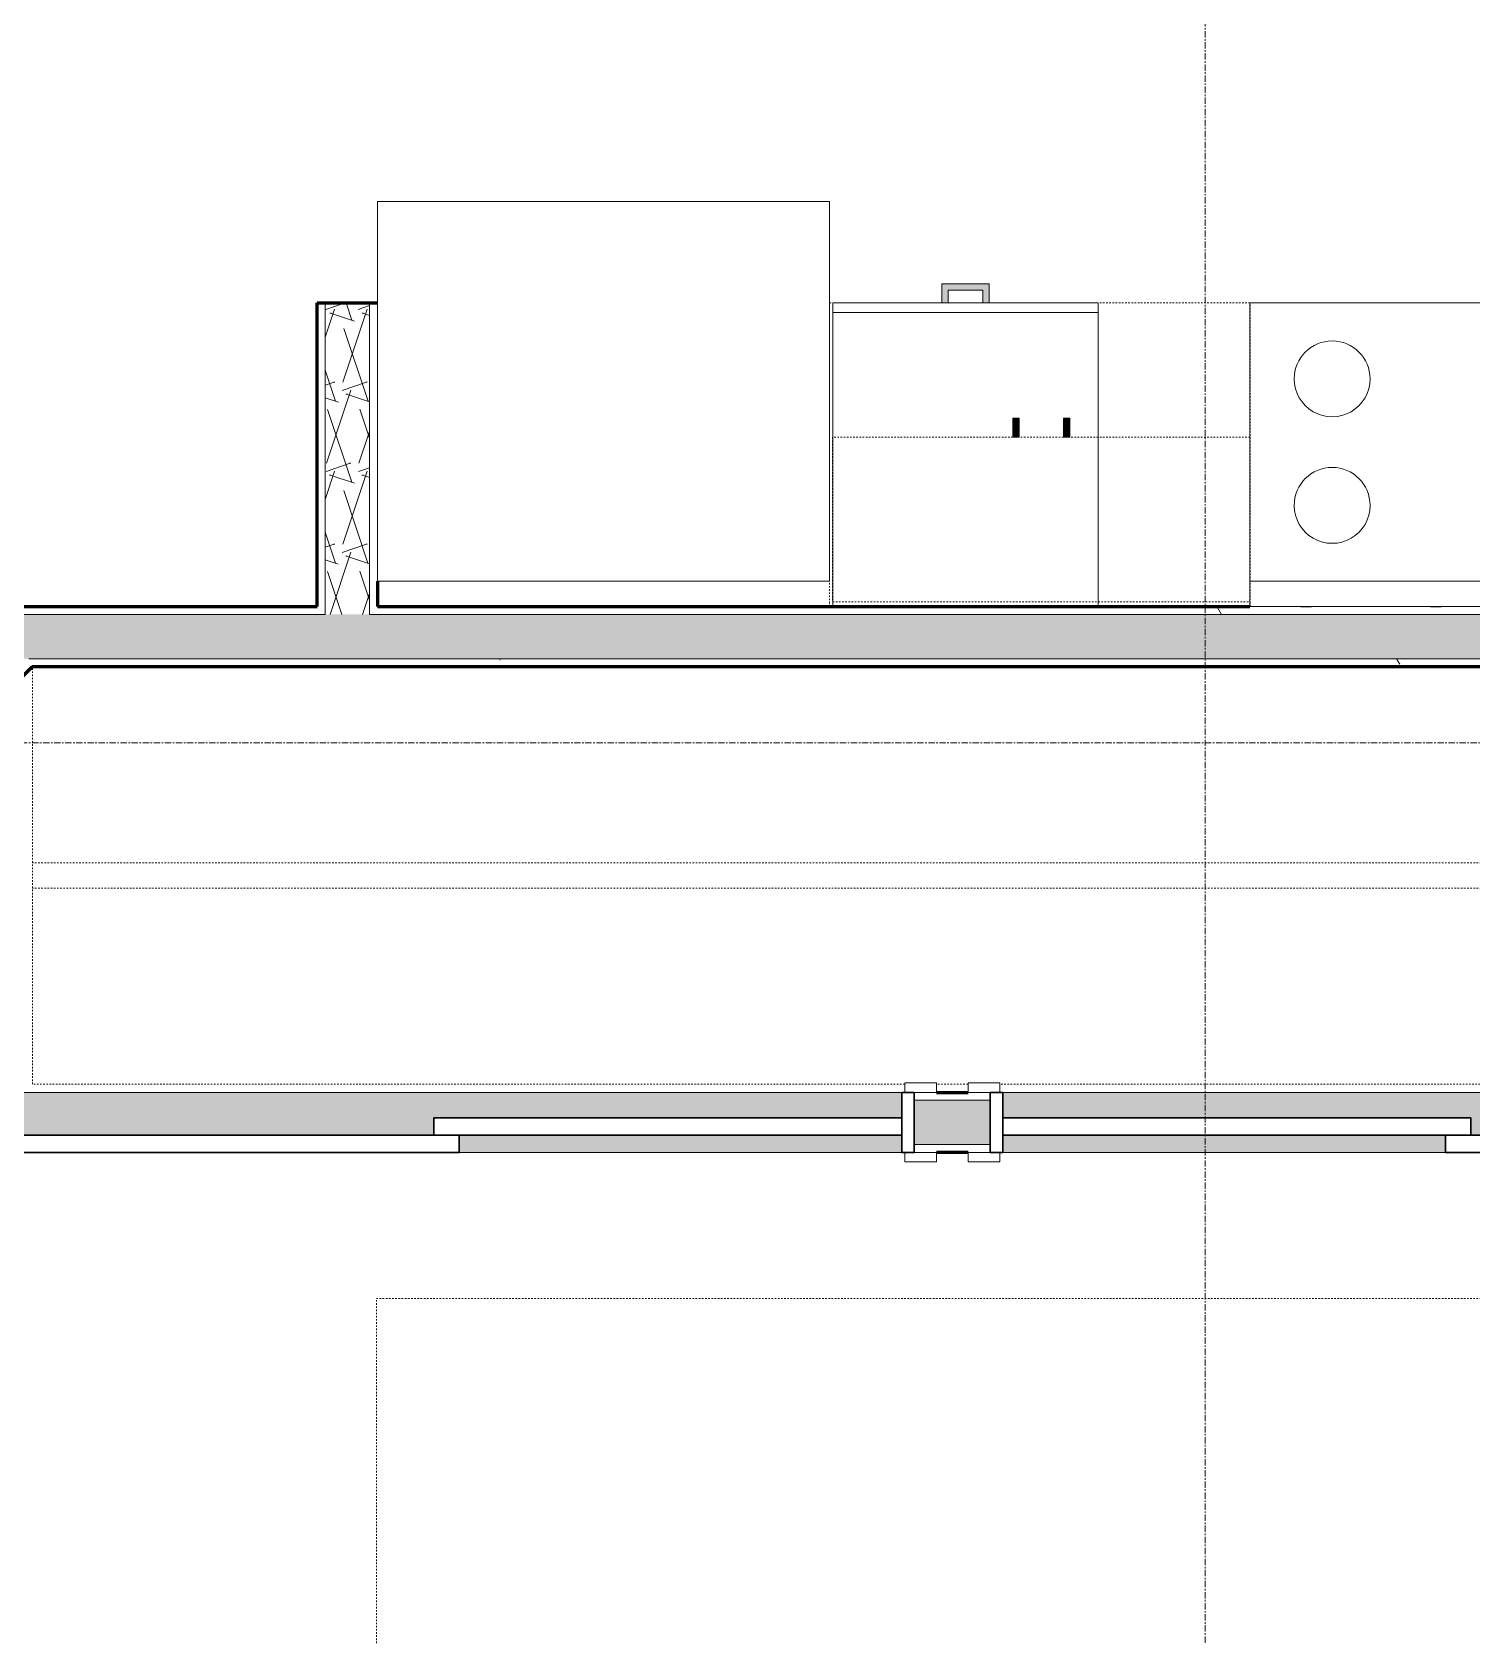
# Model space of a CAD drawing. Header units: inches. Extents: x -4169 to -1846, y 9706 to 12377.
# Drawn here: x -2266.1 to -2152.2, y 11776.6 to 11903.4 of the extents above; entities that cross this region are included whole.
import ezdxf

# ---------------------------------------------------------------- set-up
doc = ezdxf.new("R2010")
doc.units = ezdxf.units.IN
doc.header["$MEASUREMENT"] = 0
doc.linetypes.add('Dash', pattern=[0.25, 0.125, -0.125])
doc.linetypes.add('Grid Line 1_2_', pattern=[0.875, 0.5, -0.125, 0.125, -0.125])
for name, color, linetype, lineweight in [('0-1', 7, 'Continuous', 5), ('0-2', 50, 'Continuous', 18), ('A-DOOR-1', 250, 'Continuous', 9), ('A-DOOR-2', 90, 'Continuous', 30), ('A-DOOR-FRAM-1', 90, 'Continuous', 30), ('A-WALL-1', 8, 'Continuous', 5), ('A-WALL-4', 10, 'Continuous', 60), ('A-WALL-5', 50, 'Continuous', 18), ('A-WALL-PATT-1', 250, 'Continuous', 9), ('A-WALL-PATT-2', 253, 'Continuous', 9), ('I-FURN-1', 250, 'Continuous', 9), ('I-FURN-HDLN-1', 250, 'Dash', 9), ('Q-CASE-1', 9, 'Continuous', 9), ('Q-CASE-3', 250, 'Continuous', 9), ('Q-CASE-4', 250, 'Dash', 9), ('Q-CASE-5', 254, 'Continuous', 9), ('Q-CASE-HDLN-1', 250, 'Dash', 9), ('Q-SPCQ-1', 250, 'Continuous', 9), ('S-GRID-1', 1, 'Grid Line 1_2_', 9)]:
    doc.layers.add(name, color=color, linetype=linetype, lineweight=lineweight)
pattern_1 = [(0, (0, 0), (20.48, 5.12), [0.845, -14.515, 0.845, -14.515, -81.92]), (0, (0, 0), (20.48, 5.12), [-30.72, 0.845, -29.875, 0.845, -14.515, -35.84]), (0, (0, 0), (20.48, 5.12), [-76.8, 0.845, -9.395, 0.845, -24.755]), (120, (7.68, 2.56), (-14.67405, 15.1762003), [0.845, -14.515, 0.845, -14.515, -81.92]), (120, (7.68, 2.56), (-14.67405, 15.1762003), [-30.72, 0.845, -29.875, 0.845, -14.515, -35.84]), (120, (7.68, 2.56), (-14.67405, 15.1762003), [-76.8, 0.845, -9.395, 0.845, -24.755]), (240, (10.24, 12.8), (-5.80595, -20.2962003), [0.845, -14.515, 0.845, -14.515, -81.92]), (240, (10.24, 12.8), (-5.80595, -20.2962003), [-30.72, 0.845, -29.875, 0.845, -14.515, -35.84]), (240, (10.24, 12.8), (-5.80595, -20.2962003), [-76.8, 0.845, -9.395, 0.845, -24.755])]
pattern_2 = [(161.57, (0.32, 0.32), (-2.560496185, -0.000537386), [0, -18.214, 2.022, 0]), (18.43, (-0.32, 0.32), (-2.560496185, 0.000537386), [0, -18.214, 2.022, 0]), (108.43, (0.32, 0.32), (1.27922091, -6.400876726), [6.07, -14.166]), (71.57, (-0.32, 0.32), (1.27922091, 6.400876726), [6.07, -14.166])]

# ---------------------------------------------------------------- blocks, each defined once
blk = doc.blocks.new('SLIDING - FLUSH - 6-0 x 6-8-2636083-ENLARGED RCP - 2ND FLOOR PLAN')
at = {"layer": 'A-DOOR-1'}
for p, q in [((-36.25, 3), (-38.75, 3)), ((-38.75, 3), (-38.75, 2.25)), ((-36.25, 2.25), (-36.25, 3)), ((38.75, 3), (36.25, 3)), ((36.25, 3), (36.25, 2.25)), ((38.75, 2.25), (38.75, 3)), ((-38.75, 2.25), (-36.25, 2.25)), ((36.25, 2.25), (38.75, 2.25)), ((-36.25, -2.5), (-38.75, -2.5)), ((-38.75, -2.5), (-38.75, -3.25)), ((-36.25, -3.25), (-36.25, -2.5)), ((38.75, -2.5), (36.25, -2.5)), ((36.25, -2.5), (36.25, -3.25)), ((38.75, -3.25), (38.75, -2.5)), ((-38.75, -3.25), (-36.25, -3.25)), ((36.25, -3.25), (38.75, -3.25))]:
    blk.add_line(p, q, dxfattribs=at)
at = {"layer": 'A-DOOR-2'}
for p, q in [((1, 2.25), (-36, 2.25)), ((-36, 2.25), (-36, 0.875)), ((1, 0.875), (1, 2.25)), ((-36, 0.875), (1, 0.875)), ((36, 0.875), (-1, 0.875)), ((-1, 0.875), (-1, -0.5)), ((36, -0.5), (36, 0.875)), ((-1, -0.5), (36, -0.5))]:
    blk.add_line(p, q, dxfattribs=at)
at = {"layer": 'A-DOOR-FRAM-1'}
for p, q in [((-36, 2.25), (-37, 2.25)), ((-37, 2.25), (-37, -2.5)), ((-36, -2.5), (-36, 2.25)), ((36, 2.25), (36, -2.5)), ((37, 2.25), (36, 2.25)), ((37, -2.5), (37, 2.25)), ((-37, -2.5), (-36, -2.5)), ((36, -2.5), (37, -2.5))]:
    blk.add_line(p, q, dxfattribs=at)
blk = doc.blocks.new('OD_CW_Closet - OD_CW_Closet-2069095-ENLARGED RCP - 2ND FLOOR PLAN')
at = {"layer": 'Q-CASE-HDLN-1'}
for p, q in [((0.74, 9), (6.59, 9)), ((9.09, 9), (81.59, 9)), ((84.09, 9), (86.59, 9)), ((89.09, 9), (158.05, 9)), ((158.05, 9), (158.05, -24)), ((0.74, -22.35), (0.74, 7.65)), ((0.74, -6.5), (158.05, -6.5)), ((0.74, -8.5), (158.05, -8.5))]:
    blk.add_line(p, q, dxfattribs=at)
blk = doc.blocks.new('SLIDING - FLUSH - 6-0 x 6-8-2636082-ENLARGED RCP - 2ND FLOOR PLAN')
at = {"layer": 'A-DOOR-1'}
for p, q in [((-38.75, 3.25), (-36.25, 3.25)), ((-38.75, 2.5), (-38.75, 3.25)), ((-36.25, 3.25), (-36.25, 2.5)), ((36.25, 3.25), (38.75, 3.25)), ((36.25, 2.5), (36.25, 3.25)), ((38.75, 3.25), (38.75, 2.5)), ((-36.25, 2.5), (-38.75, 2.5)), ((38.75, 2.5), (36.25, 2.5)), ((-38.75, -2.25), (-36.25, -2.25)), ((-38.75, -3), (-38.75, -2.25)), ((-36.25, -2.25), (-36.25, -3)), ((36.25, -2.25), (38.75, -2.25)), ((36.25, -3), (36.25, -2.25)), ((38.75, -2.25), (38.75, -3)), ((-36.25, -3), (-38.75, -3)), ((38.75, -3), (36.25, -3))]:
    blk.add_line(p, q, dxfattribs=at)
at = {"layer": 'A-DOOR-2'}
for p, q in [((-1, 0.5), (36, 0.5)), ((-1, -0.875), (-1, 0.5)), ((36, 0.5), (36, -0.875)), ((-36, -0.875), (1, -0.875)), ((-36, -2.25), (-36, -0.875)), ((36, -0.875), (-1, -0.875)), ((1, -0.875), (1, -2.25)), ((1, -2.25), (-36, -2.25))]:
    blk.add_line(p, q, dxfattribs=at)
at = {"layer": 'A-DOOR-FRAM-1'}
for p, q in [((-37, 2.5), (-36, 2.5)), ((-37, -2.25), (-37, 2.5)), ((-36, 2.5), (-36, -2.25)), ((36, 2.5), (37, 2.5)), ((36, -2.25), (36, 2.5)), ((37, 2.5), (37, -2.25)), ((-36, -2.25), (-37, -2.25)), ((37, -2.25), (36, -2.25))]:
    blk.add_line(p, q, dxfattribs=at)
blk = doc.blocks.new('Refrigerator_-_Side-by-Side_6047 - 36_ X 30_-345559-ENLARGED RCP - 2ND FLOOR PLAN')
at = {"layer": 'Q-SPCQ-1'}
for p, q in [((17.87, 14.42), (-17.88, 14.42)), ((-17.88, 14.42), (-17.88, -15.58)), ((17.87, -15.58), (17.87, 14.42)), ((-17.88, -15.58), (17.87, -15.58))]:
    blk.add_line(p, q, dxfattribs=at)
blk = doc.blocks.new('Range - 24_ x 30_-2320547-ENLARGED RCP - 2ND FLOOR PLAN')
at = {"layer": 'Q-SPCQ-1'}
for p, q in [((30, 24), (0, 24)), ((0, 24), (0, 0)), ((30, 0), (30, 24)), ((0, 22), (30, 22)), ((0, 0), (30, 0))]:
    blk.add_line(p, q, dxfattribs=at)
for centre, radius, start, end in [((6.5, 16), 4.5, 360, 180), ((23.5, 16), 3, 360, 180), ((6.5, 16), 4.5, 180, 360), ((23.5, 16), 3, 180, 0), ((6.5, 6), 3.5, 360, 180), ((23.5, 6), 3, 360, 180), ((6.5, 6), 3.5, 180, 0), ((23.5, 6), 3, 180, 360)]:
    blk.add_arc(centre, radius, start, end, dxfattribs=at)
blk = doc.blocks.new('OD_CW_Countertop - OD_CW_Countertop-2374979-ENLARGED RCP - 2ND FLOOR PLAN')
at = {"layer": 'Q-CASE-HDLN-1'}
for p, q in [((0.74, 0), (9.61, 0)), ((10.11, 0), (12.86, 0)), ((13.36, 0), (33.99, 0)), ((63.99, 0), (72.61, 0)), ((73.11, 0), (75.86, 0)), ((76.36, 0), (93.61, 0)), ((94.11, 0), (96.86, 0)), ((97.36, 0), (114.61, 0)), ((115.11, 0), (117.86, 0)), ((118.36, 0), (126.96, 0)), ((0.74, -24), (0.74, -22))]:
    blk.add_line(p, q, dxfattribs=at)
blk = doc.blocks.new('Bed-Standard - King 78_ x 80_-1379907-ENLARGED RCP - 2ND FLOOR PLAN')
at = {"layer": 'I-FURN-1'}
for p, q in [((-28.31, 41.8), (49.69, 41.8)), ((-28.31, -38.2), (-28.31, 41.8)), ((49.69, 41.8), (49.69, -38.2)), ((49.69, -24.2), (-28.31, -17.63)), ((-25.31, -24.2), (46.69, -24.2)), ((-25.31, -36.2), (-25.31, -24.2)), ((46.69, -36.2), (46.69, -24.2)), ((-25.31, -36.2), (46.69, -36.2)), ((49.69, -38.2), (-28.31, -38.2))]:
    blk.add_line(p, q, dxfattribs=at)
at = {"layer": 'I-FURN-HDLN-1'}
for p, q in [((-64.31, 77.8), (73.69, 77.8)), ((-64.31, -38.2), (-64.31, 77.8)), ((73.69, 77.8), (73.69, -38.2))]:
    blk.add_line(p, q, dxfattribs=at)
blk = doc.blocks.new('Base Cabinet-Single Door - 12_-2213366-ENLARGED RCP - 2ND FLOOR PLAN')
at = {"layer": 'Q-CASE-4'}
for p, q in [((-5.26, 24), (-5.26, 0)), ((6.74, 24), (-5.26, 24)), ((6.74, 0), (6.74, 24)), ((-5.26, 0), (6.74, 0))]:
    blk.add_line(p, q, dxfattribs=at)
blk = doc.blocks.new('Base Cabinet 3 Drawer 230 - Base Cabinet 3 Drawer 230 21_-2578998-ENLARGED RCP - 2ND FLOOR PLAN')
at = {"layer": 'Q-CASE-5'}
blk.add_hatch(color=256, dxfattribs=at).paths.add_polyline_path([(2.61, 25), (2.61, 25.5), (-1.14, 25.5), (-1.14, 24), (-0.64, 24), (-0.64, 25), (2.11, 25), (2.11, 24), (2.61, 24)], flags=0)
at = {"layer": 'Q-CASE-3'}
for p, q in [((-1.14, 24), (-1.14, 25.5)), ((-1.14, 25.5), (2.61, 25.5)), ((2.61, 25.5), (2.61, 24)), ((2.11, 25), (-0.64, 25)), ((-0.64, 24), (-0.64, 25)), ((2.11, 24), (2.11, 25)), ((-9.76, 24), (11.24, 24)), ((-9.76, 23.25), (-9.76, 24)), ((11.24, 23.25), (-9.76, 23.25)), ((-9.76, 23.25), (-9.76, 0)), ((-1.14, 24), (-0.64, 24)), ((2.61, 24), (2.11, 24)), ((11.24, 24), (11.24, 23.25)), ((11.24, 0), (11.24, 23.25)), ((-9.76, 0), (11.24, 0))]:
    blk.add_line(p, q, dxfattribs=at)
blk = doc.blocks.new('300 Series Wall Hung Cabinet_302 - 33_ X 36_-2610350-ENLARGED RCP - 2ND FLOOR PLAN')
at = {"layer": 'Q-CASE-1'}
for points in [[(-2.25, -13.19), (-2.25, -14.69), (-1.76, -14.69), (-1.76, -13.19)], [(1.75, -13.19), (1.75, -14.69), (2.24, -14.69), (2.24, -13.19)]]:
    blk.add_hatch(color=256, dxfattribs=at).paths.add_polyline_path(points, flags=0)
at = {"layer": 'Q-CASE-3'}
for p, q in [((-1.76, -13.19), (-2.25, -13.19)), ((-2.25, -13.19), (-2.25, -14.69)), ((-1.76, -14.69), (-1.76, -13.19)), ((2.24, -13.19), (1.75, -13.19)), ((1.75, -13.19), (1.75, -14.69)), ((2.24, -14.69), (2.24, -13.19)), ((-2.25, -14.69), (-1.76, -14.69)), ((1.75, -14.69), (2.24, -14.69))]:
    blk.add_line(p, q, dxfattribs=at)
at = {"layer": 'Q-CASE-4'}
for p, q in [((16.5, -0.19), (-16.5, -0.19)), ((16.5, -13.19), (16.5, -0.19)), ((-16.5, -13.19), (16.5, -13.19))]:
    blk.add_line(p, q, dxfattribs=at)
blk = doc.blocks.new('CTR - 1st Phase - Unit Layouts_rvt-1-ENLARGED RCP - 2ND FLOOR PLAN')
at = {"layer": 'A-WALL-1'}
h = blk.add_hatch(color=256, dxfattribs=at)
h.paths.add_polyline_path([(-2203.03, 11814.8), (-2197.32, 11814.8), (-2197.32, 11816.18), (-2232.32, 11816.18), (-2232.32, 11814.8)], flags=0)
h.paths.add_polyline_path([(-2238.78, 11816.18), (-2234.32, 11816.18), (-2234.32, 11817.55), (-2197.32, 11817.55), (-2197.32, 11819.55), (-2269.32, 11819.55), (-2269.32, 11816.18), (-2239.4, 11816.18)], flags=0)
h = blk.add_hatch(color=256, dxfattribs=at)
h.paths.add_polyline_path([(-2189.32, 11814.8), (-2154.32, 11814.8), (-2154.32, 11816.18), (-2189.32, 11816.18)], flags=0)
h.paths.add_polyline_path([(-2139.78, 11816.18), (-2117.32, 11816.18), (-2117.32, 11819.55), (-2189.32, 11819.55), (-2189.32, 11817.55), (-2152.32, 11817.55), (-2152.32, 11816.18)], flags=0)
at = {"layer": 'A-WALL-PATT-1'}
h = blk.add_hatch(dxfattribs=at)
h.set_pattern_fill('FP_1', color=256, style=0, pattern_type=2)
h.set_pattern_definition(pattern_1)
h.paths.add_polyline_path([(-2243.46, 11857.95), (-2242.9, 11857.95), (-2242.9, 11881.95), (-2243.53, 11881.95), (-2243.53, 11857.95)], flags=0)
h = blk.add_hatch(dxfattribs=at)
h.set_pattern_fill('FP_1', color=256, style=0, pattern_type=2)
h.set_pattern_definition(pattern_1)
h.paths.add_polyline_path([(-2268.68, 11857.33), (-2242.9, 11857.33), (-2242.9, 11857.95), (-2268.05, 11857.95)], flags=0)
h.paths.add_polyline_path([(-2169.78, 11857.33), (-2076.17, 11857.33), (-2076.17, 11857.95), (-2239.4, 11857.95), (-2239.4, 11857.33), (-2181.08, 11857.33)], flags=0)
h = blk.add_hatch(dxfattribs=at)
h.set_pattern_fill('FP_1', color=256, style=0, pattern_type=2)
h.set_pattern_definition(pattern_1)
h.paths.add_polyline_path([(-2266.97, 11853.2), (-2108.1, 11853.2), (-2108.1, 11853.83), (-2266.34, 11853.83)], flags=0)
h.paths.add_polyline_path([(-2104.6, 11853.2), (-2076.8, 11853.2), (-2076.8, 11853.83), (-2104.6, 11853.83)], flags=0)
h = blk.add_hatch(dxfattribs=at)
h.set_pattern_fill('FP_1', color=256, style=0, pattern_type=2)
h.set_pattern_definition(pattern_1)
h.paths.add_polyline_path([(-2271.92, 11818.93), (-2270.32, 11818.93), (-2270.32, 11819.55), (-2299.73, 11819.55), (-2300.36, 11818.93), (-2272.8, 11818.93)], flags=0)
h.paths.add_polyline_path([(-2196.32, 11818.93), (-2190.32, 11818.93), (-2190.32, 11819.55), (-2196.32, 11819.55)], flags=0)
h.paths.add_polyline_path([(-2104.6, 11818.93), (-2076.8, 11818.94), (-2076.8, 11819.55), (-2104.6, 11819.55)], flags=0)
h.paths.add_polyline_path([(-2113.55, 11818.93), (-2108.1, 11818.93), (-2108.1, 11819.55), (-2116.32, 11819.55), (-2116.32, 11818.93)], flags=0)
h = blk.add_hatch(dxfattribs=at)
h.set_pattern_fill('FP_1', color=256, style=0, pattern_type=2)
h.set_pattern_definition(pattern_1)
h.paths.add_polyline_path([(-2304.48, 11814.8), (-2270.32, 11814.8), (-2270.32, 11815.43), (-2303.86, 11815.43), (-2304.17, 11815.12)], flags=0)
h.paths.add_polyline_path([(-2192.07, 11814.8), (-2190.32, 11814.8), (-2190.32, 11815.43), (-2196.32, 11815.43), (-2196.32, 11814.8), (-2194.57, 11814.8)], flags=0)
h.paths.add_polyline_path([(-2113.55, 11814.8), (-2076.8, 11814.8), (-2076.8, 11815.43), (-2116.32, 11815.43), (-2116.32, 11814.8), (-2114.57, 11814.8)], flags=0)
at = {"layer": 'A-WALL-PATT-2'}
h = blk.add_hatch(dxfattribs=at)
h.set_pattern_fill('FP_2', color=256, style=0, pattern_type=2)
h.set_pattern_definition(pattern_2)
h.paths.add_polyline_path([(-2242.9, 11857.33), (-2239.4, 11857.33), (-2239.4, 11881.95), (-2242.9, 11881.95), (-2242.9, 11857.95)], flags=0)
h = blk.add_hatch(dxfattribs=at)
h.set_pattern_fill('FP_2', color=256, style=0, pattern_type=2)
h.set_pattern_definition(pattern_2)
h.paths.add_polyline_path([(-2271.29, 11853.83), (-2076.17, 11853.83), (-2076.17, 11857.33), (-2267.79, 11857.33)], flags=0)
h = blk.add_hatch(dxfattribs=at)
h.set_pattern_fill('FP_2', color=256, style=0, pattern_type=2)
h.set_pattern_definition(pattern_2)
h.paths.add_polyline_path([(-2304.74, 11815.43), (-2270.32, 11815.43), (-2270.32, 11818.93), (-2301.24, 11818.93), (-2304.48, 11815.69)], flags=0)
h.paths.add_polyline_path([(-2196.32, 11815.43), (-2190.32, 11815.43), (-2190.32, 11818.93), (-2196.32, 11818.93)], flags=0)
h.paths.add_polyline_path([(-2076.17, 11815.43), (-2076.17, 11818.93), (-2116.32, 11818.93), (-2116.32, 11815.43), (-2079.78, 11815.43)], flags=0)
at = {"layer": 'A-WALL-4'}
for p, q in [((-2243.53, 11857.95), (-2243.53, 11881.95)), ((-2243.53, 11881.95), (-2238.78, 11881.95)), ((-2238.78, 11859.95), (-2238.78, 11857.95)), ((-2268.05, 11857.95), (-2243.53, 11857.95)), ((-2238.78, 11857.95), (-2169.78, 11857.95)), ((-2266.08, 11853.2), (-2299.73, 11819.55)), ((-2108.72, 11853.2), (-2266.08, 11853.2)), ((-2194.57, 11819.55), (-2192.07, 11819.55)), ((-2192.07, 11814.8), (-2194.57, 11814.8))]:
    blk.add_line(p, q, dxfattribs=at)
at = {"layer": 'A-WALL-5'}
for p, q in [((-2242.9, 11857.95), (-2242.9, 11881.95)), ((-2239.4, 11857.95), (-2239.4, 11881.95)), ((-2242.9, 11857.33), (-2267.79, 11857.33)), ((-2242.9, 11857.95), (-2242.9, 11857.33)), ((-2239.4, 11857.95), (-2239.4, 11857.33)), ((-2076.17, 11857.33), (-2239.4, 11857.33)), ((-2108.1, 11853.83), (-2266.34, 11853.83)), ((-2197.32, 11819.55), (-2269.32, 11819.55)), ((-2190.32, 11818.93), (-2196.32, 11818.93)), ((-2117.32, 11819.55), (-2189.32, 11819.55)), ((-2190.32, 11815.43), (-2196.32, 11815.43)), ((-2232.32, 11814.8), (-2197.32, 11814.8)), ((-2189.32, 11814.8), (-2154.32, 11814.8))]:
    blk.add_line(p, q, dxfattribs=at)
at = {"layer": '0-2', "rotation": 180}
for name, p in [('Refrigerator_-_Side-by-Side_6047 - 36_ X 30_-345559-ENLARGED RCP - 2ND FLOOR PLAN', (-2220.9, 11874.38)), ('Range - 24_ x 30_-2320547-ENLARGED RCP - 2ND FLOOR PLAN', (-2139.78, 11881.95)), ('300 Series Wall Hung Cabinet_302 - 33_ X 36_-2610350-ENLARGED RCP - 2ND FLOOR PLAN', (-2186.28, 11858.14)), ('OD_CW_Closet - OD_CW_Closet-2069095-ENLARGED RCP - 2ND FLOOR PLAN', (-2107.99, 11829.2)), ('SLIDING - FLUSH - 6-0 x 6-8-2636083-ENLARGED RCP - 2ND FLOOR PLAN', (-2153.32, 11817.05))]:
    blk.add_blockref(name, p, dxfattribs=at)
at = {"layer": '0-2'}
for name, p in [('Base Cabinet 3 Drawer 230 - Base Cabinet 3 Drawer 230 21_-2578998-ENLARGED RCP - 2ND FLOOR PLAN', (-2193.01, 11857.95)), ('OD_CW_Countertop - OD_CW_Countertop-2374979-ENLARGED RCP - 2ND FLOOR PLAN', (-2203.76, 11881.95)), ('Base Cabinet-Single Door - 12_-2213366-ENLARGED RCP - 2ND FLOOR PLAN', (-2176.51, 11857.95)), ('SLIDING - FLUSH - 6-0 x 6-8-2636082-ENLARGED RCP - 2ND FLOOR PLAN', (-2233.32, 11817.05)), ('Bed-Standard - King 78_ x 80_-1379907-ENLARGED RCP - 2ND FLOOR PLAN', (-2174.55, 11725.46))]:
    blk.add_blockref(name, p, dxfattribs=at)
blk = doc.blocks.new('CTR - 1st Phase - Shell_rvt-1-ENLARGED RCP - 2ND FLOOR PLAN')
at = {"layer": 'S-GRID-1'}
for p, q in [((-2173.32, 9836.18), (-2173.32, 12344.54)), ((-1846.46, 11847.19), (-4136.46, 11847.19))]:
    blk.add_line(p, q, dxfattribs=at)

msp = doc.modelspace()

# ---------------------------------------------------------------- block references
at = {"layer": '0-1'}
for name in ['CTR - 1st Phase - Shell_rvt-1-ENLARGED RCP - 2ND FLOOR PLAN', 'CTR - 1st Phase - Unit Layouts_rvt-1-ENLARGED RCP - 2ND FLOOR PLAN']:
    msp.add_blockref(name, (0, 0), dxfattribs=at)

doc.saveas('drawing.dxf')
